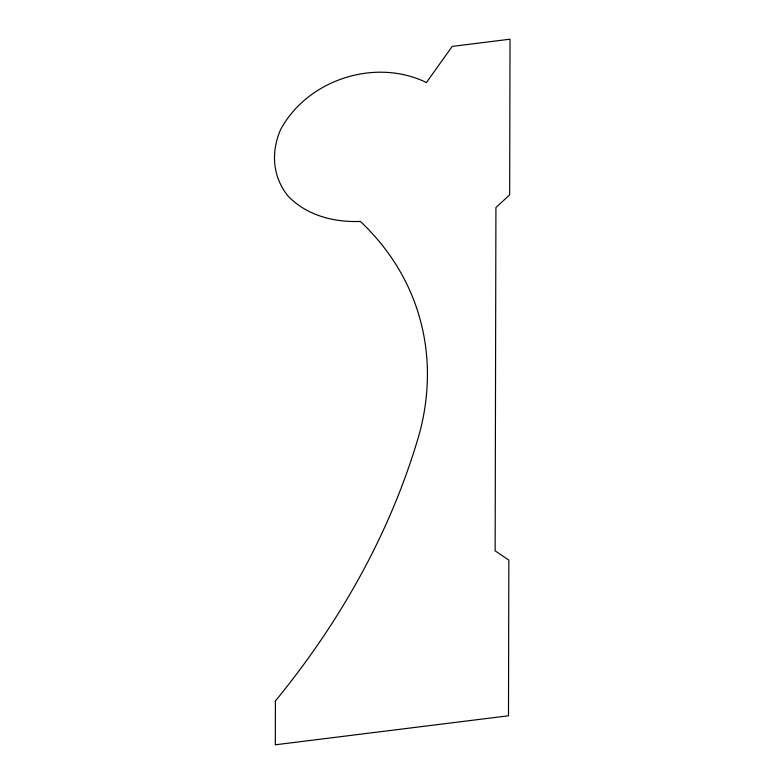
<?xml version="1.0" encoding="UTF-8"?>
<svg xmlns="http://www.w3.org/2000/svg" width="784" height="784" viewBox="0 0 784 784"><rect width="100%" height="100%" fill="white"/><g stroke="black" fill="none" stroke-linecap="round" stroke-linejoin="round"><path stroke-width="1.18" d="M275.409 700.955L275.311 744.8L508.493 715.782L508.845 560.119L495.145 550.858L495.919 207.535L509.669 194.873L510.021 39.2L452.241 46.393L426.408 82.536C375.32 57.565 307.259 79.645 280.505 129.811C270.862 152.361 272.45 176.488 287.953 195.99C306.779 215.512 333.955 222.499 360.395 221.431A344.656 264.404 -18 0 1 419.714 432.543A890.114 682.864 -18 0 1 275.409 700.955"/></g></svg>
